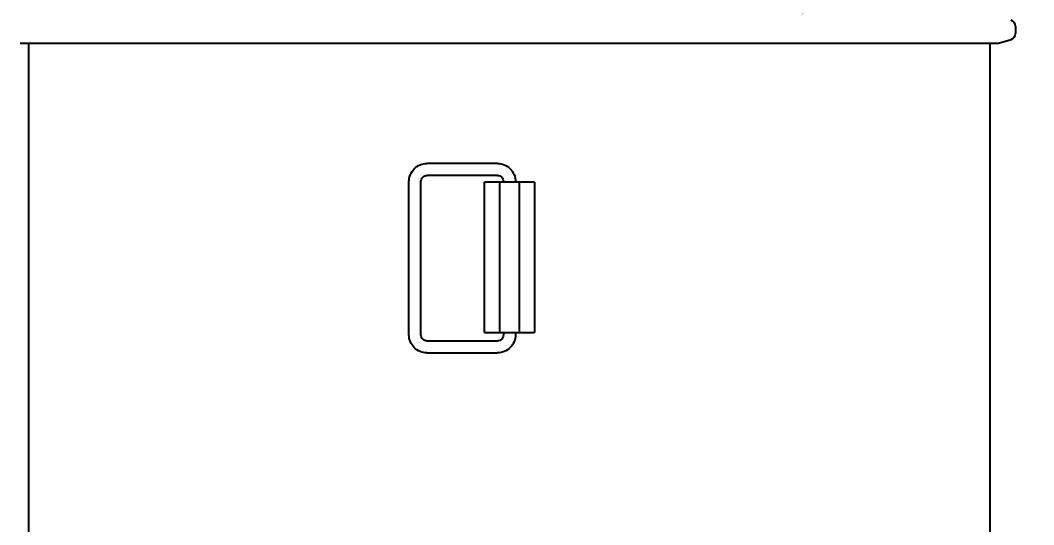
# Model space of a CAD drawing. Header units: millimetres. Extents: x 14017 to 18361, y 6223 to 10695.
# Drawn here: x 14427 to 15102, y 8688 to 9024 of the extents above; entities that cross this region are included whole.
import ezdxf
from ezdxf import colors
from ezdxf.entities.mleader import LeaderData, LeaderLine
from ezdxf.math import Vec2, Vec3

# ---------------------------------------------------------------- set-up
doc = ezdxf.new("R2010")
doc.units = ezdxf.units.MM
doc.header["$LTSCALE"] = 384.175
doc.header["$PDMODE"] = 3
doc.header["$PDSIZE"] = 8
doc.layers.get('0').update_dxf_attribs({"linetype": 'CONTINUOUS'})
doc.layers.get('Defpoints').update_dxf_attribs({"linetype": 'CONTINUOUS'})
doc.styles.get("Standard").update_dxf_attribs({"font": 'calibri.ttf'})
doc.dimstyles.get("Standard").update_dxf_attribs({"dimtxt": 43.75, "dimasz": 43.75, "dimexe": 1.5, "dimexo": 1, "dimtad": 1, "dimdsep": 46, "dimtxsty": 'Standard', "dimblk": '_FILLED', "dimblk1": '_FILLED', "dimblk2": '_FILLED', "dimcen": 0.09, "dimazin": 2, "dimtol": 1, "dimtp": 0.01, "dimtm": 0.01, "dimtfac": 1, "dimtofl": 0, "dimtmove": 0, "dimatfit": 3, "dimldrblk": '_FILLED', "dimfxl": 1, "dimtolj": 1, "dimarcsym": 0})

# ---------------------------------------------------------------- blocks, each defined once
blk = doc.blocks.new('_FILLED')
at = {"color": 0, "linetype": 'ByBlock'}
blk.add_solid([(0, 0), (-1, 0.214), (-1, -0.214)], dxfattribs=at)
blk = doc.blocks.new('*D318')
at = {"color": 0, "lineweight": -2}
for p, q in [((14731.81, 10042.94), (14116.23, 10042.94)), ((14117.73, 9999.19), (14117.73, 9045.25)), ((14117.73, 8045.45), (14117.73, 8999.38)), ((14306.55, 8001.7), (14116.23, 8001.7))]:
    blk.add_line(p, q, dxfattribs=at)
at = {"layer": 'Defpoints', "color": 0}
for p in [(14732.81, 10042.94), (14117.73, 8001.7), (14307.55, 8001.7)]:
    blk.add_point(p, dxfattribs=at)
at = {"color": 0, "linetype": 'ByBlock', "lineweight": -2, "xscale": 43.75, "yscale": 43.75, "zscale": 43.75}
for p, rotation in [((14117.73, 10042.94), 90), ((14117.73, 8001.7), 270)]:
    blk.add_blockref('_FILLED', p, dxfattribs=dict(at, rotation=rotation))
at = {"color": 0, "insert": (14117.73, 9022.32), "char_height": 43.75, "attachment_point": 5}
blk.add_mtext('\\A1;\\A1;C', dxfattribs=at)

msp = doc.modelspace()

# ---------------------------------------------------------------- linework, layer by layer
at = {"linetype": 'Continuous'}
for p, q in [((15089.80592, 9019.8551), (15089.80592, 9014.81495)), ((14427.22118, 9008.36511), (15078.39066, 9008.36511)), ((14432.80592, 9008.36511), (14432.80592, 8991.54645)), ((15072.80592, 9008.36511), (15072.80592, 8973.56565)), ((15078.39066, 9008.36511), (15086.97541, 9010.98973)), ((14432.80592, 8949.85682), (14432.80592, 8119.50494)), ((15072.80592, 8933.55195), (15072.80592, 8643.41483)), ((14744.8978, 8928.43502), (14697.98286, 8928.43502)), ((14744.8978, 8920.43502), (14697.98286, 8920.43502)), ((14685.99733, 8814.43502), (14685.99733, 8916.43502)), ((14693.99733, 8814.43502), (14693.99733, 8916.43502)), ((14736.26504, 8815.93502), (14736.26504, 8915.93502)), ((14769.50288, 8915.93502), (14736.26504, 8915.93502)), ((14746.38332, 8815.93502), (14746.38332, 8915.93502)), ((14748.88332, 8916.43502), (14748.88332, 8915.93502)), ((14756.88332, 8916.43502), (14756.88332, 8915.93502)), ((14759.38332, 8915.93502), (14759.38332, 8815.93502)), ((14769.50288, 8915.93502), (14769.50288, 8815.93502)), ((14736.26504, 8815.93502), (14769.50288, 8815.93502)), ((14748.88332, 8815.93502), (14748.88332, 8814.43502)), ((14756.88332, 8815.93502), (14756.88332, 8814.43502)), ((14697.98286, 8810.43502), (14744.8978, 8810.43502)), ((14697.98286, 8802.43502), (14744.8978, 8802.43502))]:
    msp.add_line(p, q, dxfattribs=at)
for p, q in [((14432.80592, 8991.54645), (14432.80592, 8949.85682)), ((15072.80592, 8973.56565), (15072.80592, 8859.56065))]:
    msp.add_line(p, q)
for centre, start, end in [((15085.80592, 9019.8551), 0, 73), ((15085.80592, 9014.81495), 287, 0)]:
    msp.add_arc(centre, 4, start, end, dxfattribs=at)
for points, knots in [([(14689.50525, 8924.91774), (14690.60729, 8926.02178), (14693.27266, 8927.81291), (14696.42327, 8928.43502), (14697.98286, 8928.43502)], [0, 0, 0, 0, 0.500055341, 1, 1, 1, 1]), ([(14744.8978, 8928.43502), (14746.45739, 8928.43502), (14749.608, 8927.81291), (14752.27337, 8926.02178), (14753.37541, 8924.91774)], [0, 0, 0, 0, 0.499944632, 1, 1, 1, 1]), ([(14685.99733, 8916.43502), (14685.99733, 8917.995), (14686.61713, 8921.14554), (14688.40343, 8923.81392), (14689.50525, 8924.91774)], [0, 0, 0, 0, 0.50005541, 1, 1, 1, 1]), ([(14695.16723, 8919.26601), (14695.5336, 8919.63305), (14696.41877, 8920.22824), (14697.46527, 8920.43502), (14697.98286, 8920.43502)], [0, 0, 0, 0, 0.5004843, 1, 1, 1, 1]), ([(14744.8978, 8920.43502), (14745.41539, 8920.43502), (14746.46189, 8920.22824), (14747.34706, 8919.63305), (14747.71343, 8919.26601)], [0, 0, 0, 0, 0.4995157, 1, 1, 1, 1]), ([(14753.37541, 8924.91774), (14754.47723, 8923.81392), (14756.26353, 8921.14554), (14756.88332, 8917.995), (14756.88332, 8916.43502)], [0, 0, 0, 0, 0.499944617, 1, 1, 1, 1]), ([(14693.99733, 8916.43502), (14693.99733, 8916.95603), (14694.20402, 8918.00738), (14694.79986, 8918.89798), (14695.16723, 8919.26601)], [0, 0, 0, 0, 0.500479983, 1, 1, 1, 1]), ([(14747.71343, 8919.26601), (14748.0808, 8918.89798), (14748.67664, 8918.00738), (14748.88332, 8916.95603), (14748.88332, 8916.43502)], [0, 0, 0, 0, 0.499520018, 1, 1, 1, 1]), ([(14689.50525, 8805.95231), (14688.40343, 8807.05613), (14686.61713, 8809.72451), (14685.99733, 8812.87505), (14685.99733, 8814.43502)], [0, 0, 0, 0, 0.499944617, 1, 1, 1, 1]), ([(14695.16723, 8811.60403), (14694.79986, 8811.97207), (14694.20402, 8812.86267), (14693.99733, 8813.91402), (14693.99733, 8814.43502)], [0, 0, 0, 0, 0.499520018, 1, 1, 1, 1]), ([(14748.88332, 8814.43502), (14748.88332, 8813.91402), (14748.67664, 8812.86267), (14748.0808, 8811.97207), (14747.71343, 8811.60403)], [0, 0, 0, 0, 0.500479983, 1, 1, 1, 1]), ([(14756.88332, 8814.43502), (14756.88332, 8812.87505), (14756.26353, 8809.72451), (14754.47723, 8807.05613), (14753.37541, 8805.95231)], [0, 0, 0, 0, 0.50005541, 1, 1, 1, 1]), ([(14697.98286, 8802.43502), (14696.42327, 8802.43502), (14693.27266, 8803.05714), (14690.60729, 8804.84827), (14689.50525, 8805.95231)], [0, 0, 0, 0, 0.499944632, 1, 1, 1, 1]), ([(14697.98286, 8810.43502), (14697.46527, 8810.43502), (14696.41877, 8810.64181), (14695.5336, 8811.237), (14695.16723, 8811.60403)], [0, 0, 0, 0, 0.4995157, 1, 1, 1, 1]), ([(14747.71343, 8811.60403), (14747.34706, 8811.237), (14746.46189, 8810.64181), (14745.41539, 8810.43502), (14744.8978, 8810.43502)], [0, 0, 0, 0, 0.5004843, 1, 1, 1, 1]), ([(14753.37541, 8805.95231), (14752.27337, 8804.84827), (14749.608, 8803.05714), (14746.45739, 8802.43502), (14744.8978, 8802.43502)], [0, 0, 0, 0, 0.500055341, 1, 1, 1, 1])]:
    msp.add_open_spline(points, degree=3, knots=knots, dxfattribs=at)

# ---------------------------------------------------------------- dimensions: what is measured, and where the dimension line sits
dim = msp.add_linear_dim(base=(14117.73012, 8001.69523), p1=(14732.80592, 10042.93502), p2=(14307.54526, 8001.69523), angle=90, text='\\A1;C', dimstyle='Standard', override={"dimtad": 0, "dimtih": 1, "dimtoh": 1, "dimdec": 4, "dimzin": 0, "dimtxsty": 'Standard', "dimcen": 62.865, "dimadec": 0, "dimazin": 0, "dimtdec": 4, "dimtzin": 0})
dim.commit()
dim.dimension.update_dxf_attribs({"geometry": '*D318', "text_midpoint": (14117.73012, 9022.31513)})

# ---------------------------------------------------------------- leaders
ml = msp.add_multileader_mtext('Standard')
ml.set_content('AIR FILTER\\PUNIT (AFU)')
ml.set_leader_properties(linetype='ByLayer')
ml.build(insert=Vec2(0, 0))
ml.multileader.update_dxf_attribs({"text_right_attachment_type": 6, "arrow_head_size": 50})
ctx = ml.context
ctx.base_point, ctx.char_height, ctx.arrow_head_size, ctx.plane_origin = Vec3(15087.02364, 9182.64473), 50, 50, Vec3(14946.61768, 8945.88204)
ctx.right_attachment = 6
notes = []
notes.append((ctx, [(0, (1, 1, 0), (15079.02364, 9182.64473), (1, 0), 8, [(0, [(14946.61768, 9026.30494)], 0, [])])]))
ctx.mtext.insert, ctx.mtext.flow_direction = Vec3(15089.02364, 9214.27935), 5
for ctx, leaders in notes:
    for number, flags, end, landing, length, lines in leaders:
        leader = LeaderData()
        leader.index, (leader.has_last_leader_line, leader.has_dogleg_vector, leader.attachment_direction) = number, flags
        leader.last_leader_point, leader.dogleg_vector, leader.dogleg_length = Vec3(end), Vec3(landing), length
        for number, points, colour, breaks in lines:
            line = LeaderLine()
            line.index, line.vertices, line.color, line.breaks = number, Vec3.list(points), colors.encode_raw_color(colour), breaks
            leader.lines.append(line)
        ctx.leaders.append(leader)

doc.saveas('drawing.dxf')
